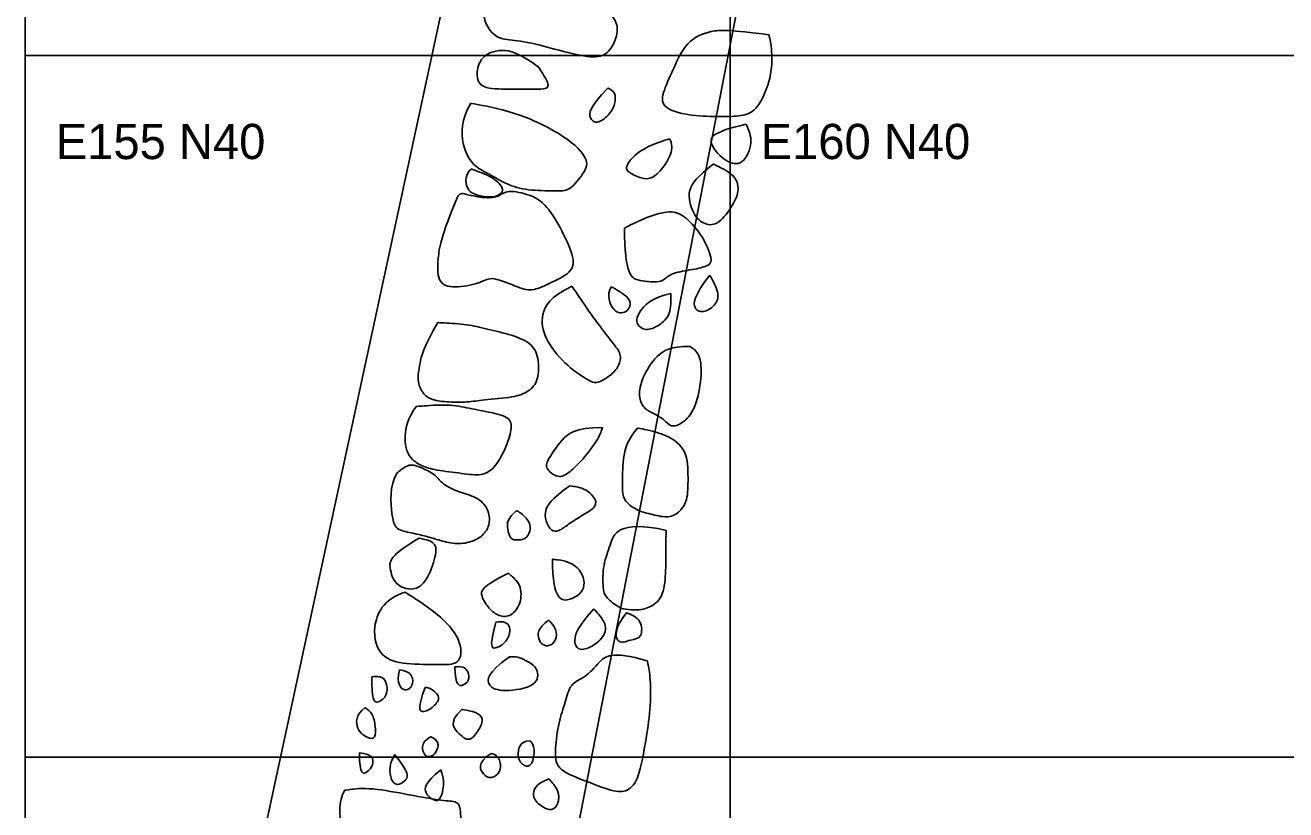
# Model space of a CAD drawing. Extents: x 132.5 to 190, y 19.6 to 50.
# Drawn here: x 155 to 163.94, y 34.61 to 40.17 of the extents above; entities that cross this region are included whole.
import ezdxf

# ---------------------------------------------------------------- set-up
doc = ezdxf.new("R2010")
doc.units = 0
for name, color, linetype in [('Building Outline', 7, 'Continuous'), ('Quadrat IDs', 7, 'Continuous'), ('Quadrat Outlines', 7, 'Continuous'), ('Stone Foundation', 7, 'Continuous')]:
    doc.layers.add(name, color=color, linetype=linetype)

msp = doc.modelspace()

# ---------------------------------------------------------------- linework, layer by layer
at = {"layer": 'Building Outline'}
for points in [[(183.6069, 24.6651), (155.6339, 29.529), (159.4996, 47.4555), (186.2619, 42.2093)], [(180.6864, 27.5962), (158.3314, 31.4512), (160.9439, 44.8855), (183.6069, 40.1278)]]:
    msp.add_lwpolyline(points, close=True, dxfattribs=at)
at = {"layer": 'Quadrat Outlines'}
for p, q in [((154.9991, 49.98), (154.9991, 19.98)), ((159.9991, 49.98), (159.9991, 19.98)), ((189.9991, 39.959), (154.9991, 39.959)), ((189.9991, 34.98), (154.9991, 34.98))]:
    msp.add_line(p, q, dxfattribs=at)
at = {"layer": 'Stone Foundation'}
for points in [[(158.4189, 40.6223), (158.2721, 40.4448), (158.2262, 40.2827), (158.2904, 40.1144), (158.3975, 40.0655), (158.5361, 40.0655), (158.8319, 39.9798), (159.046, 39.9339), (159.1439, 39.9737), (159.2021, 40.1022), (159.2021, 40.2032), (159.0889, 40.3255), (158.939, 40.5274), (158.8594, 40.607), (158.6667, 40.6437), (158.4189, 40.6223), (158.4189, 40.6223), (158.4189, 40.6223)], [(160.2751, 40.1054), (159.9976, 40.1411), (159.859, 40.1411), (159.6844, 40.0615), (159.5937, 39.8526), (159.514, 39.685), (159.514, 39.5806), (159.7256, 39.5257), (159.9427, 39.5257), (160.0812, 39.5257), (160.1817, 39.5586), (160.2779, 39.7455), (160.3053, 39.9515), (160.2751, 40.1054), (160.2751, 40.1054), (160.2751, 40.1054)], [(158.6392, 39.8758), (158.5046, 39.9768), (158.3699, 40.0135), (158.2292, 39.9523), (158.1925, 39.8238), (158.2262, 39.7198), (158.4311, 39.7198), (158.6392, 39.7198), (158.7432, 39.7198), (158.6392, 39.8758), (158.6392, 39.8758), (158.6392, 39.8758)], [(159.1321, 39.7262), (158.9975, 39.5861), (158.9975, 39.5092), (159.0524, 39.468), (159.1404, 39.5312), (159.1871, 39.6136), (159.1871, 39.6988), (159.1321, 39.7262), (159.1321, 39.7262), (159.1321, 39.7262)], [(158.1589, 39.6188), (158.0916, 39.5026), (158.0916, 39.3099), (158.1803, 39.1691), (158.2782, 39.1263), (158.4281, 39.0315), (158.5841, 38.9978), (158.7891, 38.9978), (158.8625, 38.9978), (158.9634, 39.1263), (159.0032, 39.2028), (158.887, 39.3558), (158.5107, 39.5546), (158.1589, 39.6188), (158.1589, 39.6188), (158.1589, 39.6188)], [(160.113, 39.4707), (159.852, 39.413), (159.852, 39.3223), (159.9674, 39.1987), (160.091, 39.1712), (160.168, 39.3471), (160.113, 39.4707), (160.113, 39.4707), (160.113, 39.4707)], [(159.5717, 39.3663), (159.3794, 39.3141), (159.2448, 39.1767), (159.2722, 39.13), (159.3739, 39.0806), (159.4481, 39.0806), (159.536, 39.1712), (159.5992, 39.2921), (159.5717, 39.3663), (159.5717, 39.3663), (159.5717, 39.3663)], [(159.8795, 39.1877), (159.7723, 39.0998), (159.6816, 39.0119), (159.7366, 38.8223), (159.819, 38.7536), (159.9179, 38.7536), (160.0251, 38.902), (160.0691, 39.0064), (160.0361, 39.1135), (159.8795, 39.1877), (159.8795, 39.1877), (159.8795, 39.1877)], [(158.1632, 39.1525), (158.1191, 39.1204), (158.1191, 39.0001), (158.2127, 38.9614), (158.3236, 38.948), (158.3784, 38.9774), (158.3971, 39.0148), (158.3116, 39.1017), (158.1632, 39.1525), (158.1632, 39.1525), (158.1632, 39.1525)], [(158.067, 38.96), (157.9481, 38.674), (157.9227, 38.5123), (157.9227, 38.3252), (158.0657, 38.3079), (158.2421, 38.3453), (158.3022, 38.3974), (158.5107, 38.3052), (158.5962, 38.2811), (158.7566, 38.3586), (158.9063, 38.4362), (158.8755, 38.5792), (158.7633, 38.7997), (158.6777, 38.9133), (158.5869, 38.9707), (158.4105, 39.0068), (158.3677, 38.96), (158.2889, 38.9413), (158.1272, 38.9694), (158.0978, 38.9868), (158.067, 38.96), (158.067, 38.96), (158.067, 38.96)], [(159.2498, 38.7339), (159.2498, 38.4048), (159.3503, 38.3529), (159.4687, 38.3529), (159.5205, 38.3529), (159.5822, 38.4194), (159.7378, 38.4372), (159.8497, 38.4648), (159.8788, 38.5053), (159.8059, 38.6804), (159.6843, 38.8149), (159.5935, 38.862), (159.4346, 38.8247), (159.2498, 38.7339), (159.2498, 38.7339), (159.2498, 38.7339)], [(159.8545, 38.3983), (159.7378, 38.2491), (159.7378, 38.147), (159.8189, 38.1308), (159.9048, 38.1924), (159.9242, 38.2751), (159.8545, 38.3983), (159.8545, 38.3983), (159.8545, 38.3983)], [(158.8785, 38.3205), (158.7196, 38.2459), (158.6483, 38.1162), (158.6791, 37.9524), (158.8218, 37.7676), (158.9985, 37.6476), (159.0536, 37.6266), (159.1541, 37.6866), (159.2125, 37.753), (159.232, 37.8406), (159.1671, 37.9152), (159.0698, 38.0449), (158.9985, 38.1405), (158.8785, 38.3205), (158.8785, 38.3205), (158.8785, 38.3205)], [(159.1558, 38.3172), (159.1201, 38.2589), (159.1704, 38.1259), (159.266, 38.1259), (159.3195, 38.2248), (159.1558, 38.3172), (159.1558, 38.3172), (159.1558, 38.3172)], [(159.5789, 38.2702), (159.4411, 38.241), (159.3325, 38.1194), (159.3325, 38.0513), (159.3957, 37.9995), (159.4946, 38.0384), (159.5822, 38.1178), (159.5789, 38.2702), (159.5789, 38.2702), (159.5789, 38.2702)], [(157.9269, 38.0627), (157.8215, 37.886), (157.7972, 37.7611), (157.7761, 37.6525), (157.8182, 37.5569), (157.8782, 37.5131), (158.0031, 37.4969), (158.1416, 37.4969), (158.2365, 37.5147), (158.4716, 37.5309), (158.5721, 37.5731), (158.6435, 37.6476), (158.6435, 37.8195), (158.5899, 37.9233), (158.4311, 37.9816), (158.2462, 38.0238), (158.123, 38.053), (157.9269, 38.0627), (157.9269, 38.0627), (157.9269, 38.0627)], [(159.7151, 37.8941), (159.5765, 37.8941), (159.4735, 37.8357), (159.3698, 37.6671), (159.3471, 37.5374), (159.386, 37.4515), (159.4541, 37.4191), (159.5319, 37.3785), (159.5773, 37.3153), (159.6616, 37.3445), (159.7508, 37.4401), (159.7962, 37.6444), (159.7962, 37.8357), (159.7151, 37.8941), (159.7151, 37.8941), (159.7151, 37.8941)], [(157.7728, 37.4677), (157.7096, 37.3818), (157.6869, 37.244), (157.7031, 37.1483), (157.742, 37.0883), (157.8117, 37.0445), (157.9042, 37.0154), (158.1036, 36.9927), (158.2381, 36.9716), (158.3289, 37.0283), (158.3986, 37.1499), (158.4505, 37.2942), (158.4505, 37.3899), (158.3062, 37.4255), (158.1441, 37.4547), (158.0079, 37.4855), (157.7728, 37.4677), (157.7728, 37.4677), (157.7728, 37.4677)], [(159.0942, 37.3185), (158.8947, 37.3185), (158.7975, 37.2294), (158.7083, 37.0916), (158.6807, 37.0316), (158.7813, 36.9505), (158.8591, 36.9991), (158.9499, 37.0835), (159.0666, 37.2359), (159.0942, 37.3185), (159.0942, 37.3185), (159.0942, 37.3185)], [(159.3438, 37.3153), (159.2709, 37.2359), (159.2352, 37.0932), (159.2352, 36.8938), (159.2352, 36.8046), (159.339, 36.7268), (159.4298, 36.7057), (159.5562, 36.6733), (159.634, 36.7089), (159.7005, 36.7949), (159.7005, 36.9554), (159.7005, 37.1613), (159.5481, 37.2731), (159.3438, 37.3153), (159.3438, 37.3153), (159.3438, 37.3153)], [(157.635, 36.9943), (157.5815, 36.9051), (157.5994, 36.6587), (157.6318, 36.5906), (157.7566, 36.5679), (157.8507, 36.5452), (157.956, 36.5112), (158.0776, 36.4868), (158.1911, 36.5128), (158.2641, 36.5679), (158.2997, 36.6425), (158.2819, 36.7592), (158.1879, 36.8338), (158.0582, 36.863), (157.9463, 36.9246), (157.909, 36.9878), (157.8069, 37.0332), (157.7242, 37.0689), (157.635, 36.9943), (157.635, 36.9943), (157.635, 36.9943)], [(158.8623, 36.9051), (158.7229, 36.8046), (158.6856, 36.7333), (158.6856, 36.6554), (158.7326, 36.5792), (158.7813, 36.5792), (158.8493, 36.6311), (158.9564, 36.6992), (159.0407, 36.7479), (159.0569, 36.8014), (158.979, 36.8873), (158.8623, 36.9051), (158.8623, 36.9051), (158.8623, 36.9051)], [(158.4846, 36.7284), (158.4165, 36.6765), (158.4165, 36.5906), (158.4457, 36.5209), (158.4813, 36.5209), (158.5494, 36.5209), (158.5835, 36.5825), (158.5835, 36.6425), (158.5235, 36.7073), (158.4846, 36.7284), (158.4846, 36.7284), (158.4846, 36.7284)], [(159.5449, 36.5874), (159.3811, 36.6295), (159.1801, 36.61), (159.1525, 36.4852), (159.0958, 36.3474), (159.0958, 36.1674), (159.112, 36.1172), (159.1979, 36.0475), (159.2514, 36.0248), (159.3471, 36.0248), (159.386, 36.0248), (159.5092, 36.0815), (159.5432, 36.2274), (159.5432, 36.4285), (159.5449, 36.5874), (159.5449, 36.5874), (159.5449, 36.5874)], [(157.7939, 36.5332), (157.5817, 36.4103), (157.5817, 36.321), (157.6189, 36.1982), (157.7529, 36.1535), (157.8497, 36.2242), (157.9167, 36.4141), (157.9167, 36.5071), (157.7939, 36.5332), (157.7939, 36.5332), (157.7939, 36.5332)], [(158.7393, 36.3843), (158.7393, 36.0828), (158.8779, 36.0828), (158.9961, 36.187), (158.9142, 36.3619), (158.7393, 36.3843), (158.7393, 36.3843), (158.7393, 36.3843)], [(158.4266, 36.2838), (158.2294, 36.1907), (158.2294, 36.12), (158.2889, 36.0307), (158.3596, 35.9749), (158.4452, 35.9749), (158.5197, 36.0679), (158.5197, 36.2065), (158.4266, 36.2838), (158.4266, 36.2838), (158.4266, 36.2838)], [(157.6934, 36.1498), (157.5371, 36.1014), (157.444, 35.8855), (157.5185, 35.6808), (157.6897, 35.6362), (157.9577, 35.6362), (158.0962, 35.6362), (158.0962, 35.8148), (157.9353, 35.9972), (157.6934, 36.1498), (157.6934, 36.1498), (157.6934, 36.1498)], [(158.7132, 35.9525), (158.6313, 35.8967), (158.6313, 35.7962), (158.7058, 35.7553), (158.7691, 35.8036), (158.7691, 35.8893), (158.7132, 35.9525), (158.7132, 35.9525), (158.7132, 35.9525)], [(159.0333, 36.0307), (158.8882, 35.8781), (158.8882, 35.7395), (158.9812, 35.7395), (159.0854, 35.8074), (159.1413, 35.9079), (159.0333, 36.0307), (159.0333, 36.0307), (159.0333, 36.0307)], [(159.2641, 36.0046), (159.1822, 35.9041), (159.1822, 35.7656), (159.3013, 35.8185), (159.3757, 35.8185), (159.3757, 35.9571), (159.2641, 36.0046), (159.2641, 36.0046), (159.2641, 36.0046)], [(158.3373, 35.9376), (158.3001, 35.7925), (158.3001, 35.7218), (158.4415, 35.8074), (158.4415, 35.9459), (158.3373, 35.9376), (158.3373, 35.9376), (158.3373, 35.9376)], [(158.4334, 35.692), (158.2723, 35.5756), (158.2723, 35.4785), (158.3829, 35.4397), (158.641, 35.4785), (158.641, 35.6171), (158.5459, 35.6668), (158.4955, 35.692), (158.4334, 35.692), (158.4334, 35.692), (158.4334, 35.692)], [(159.4115, 35.6629), (159.1553, 35.7386), (159.066, 35.6493), (158.9729, 35.5406), (158.8623, 35.5057), (158.8331, 35.3698), (158.7807, 35.232), (158.7575, 35.0322), (158.7575, 34.8936), (158.9535, 34.8187), (159.1747, 34.7313), (159.2698, 34.7313), (159.3533, 34.8167), (159.3998, 35.0904), (159.4367, 35.3194), (159.4367, 35.5406), (159.4115, 35.6629), (159.4115, 35.6629), (159.4115, 35.6629)], [(157.6532, 35.5988), (157.6299, 35.496), (157.6978, 35.43), (157.7599, 35.4979), (157.7366, 35.5853), (157.6532, 35.5988), (157.6532, 35.5988), (157.6532, 35.5988)], [(158.0472, 35.6202), (158.0472, 35.4816), (158.1151, 35.4816), (158.1558, 35.5406), (158.1364, 35.595), (158.1054, 35.6241), (158.0472, 35.6202), (158.0472, 35.6202), (158.0472, 35.6202)], [(157.4572, 35.5503), (157.4572, 35.3912), (157.4882, 35.3504), (157.5678, 35.4106), (157.5678, 35.4979), (157.5367, 35.5561), (157.4572, 35.5503), (157.4572, 35.5503), (157.4572, 35.5503)], [(157.8356, 35.4727), (157.7813, 35.331), (157.8084, 35.2806), (157.9016, 35.3388), (157.9521, 35.4048), (157.8706, 35.4746), (157.8356, 35.4727), (157.8356, 35.4727), (157.8356, 35.4727)], [(157.4087, 35.3291), (157.3427, 35.2806), (157.3427, 35.1661), (157.4358, 35.1098), (157.4843, 35.1098), (157.4843, 35.1952), (157.4649, 35.2961), (157.4087, 35.3291), (157.4087, 35.3291), (157.4087, 35.3291)], [(158.0957, 35.3174), (157.9948, 35.2262), (158.0899, 35.1273), (158.1539, 35.0865), (158.2199, 35.1738), (158.2548, 35.2534), (158.2005, 35.3019), (158.0957, 35.3174), (158.0957, 35.3174), (158.0957, 35.3174)], [(157.8744, 35.1234), (157.7968, 35.0826), (157.8298, 34.9545), (157.9191, 35.003), (157.9385, 35.0923), (157.8744, 35.1234), (157.8744, 35.1234), (157.8744, 35.1234)], [(158.5809, 35.0962), (158.5052, 35.0962), (158.4799, 34.9681), (158.542, 34.9118), (158.5944, 34.9118), (158.6197, 35.0477), (158.5809, 35.0962), (158.5809, 35.0962), (158.5809, 35.0962)], [(157.3698, 35.0108), (157.3698, 34.8478), (157.4261, 34.8691), (157.4688, 34.9235), (157.4688, 34.9914), (157.3698, 35.0108), (157.3698, 35.0108), (157.3698, 35.0108)], [(157.6202, 34.9972), (157.5678, 34.9177), (157.6008, 34.7624), (157.6804, 34.7973), (157.7328, 34.8497), (157.6202, 34.9972), (157.6202, 34.9972), (157.6202, 34.9972)], [(158.3033, 35.005), (158.1966, 34.9409), (158.2548, 34.8303), (158.3247, 34.8303), (158.381, 34.8866), (158.3596, 34.9914), (158.3033, 35.005), (158.3033, 35.005), (158.3033, 35.005)], [(157.9462, 34.8885), (157.8298, 34.7973), (157.8298, 34.7158), (157.9035, 34.6692), (157.9443, 34.6692), (157.9773, 34.7973), (157.9462, 34.8885), (157.9462, 34.8885), (157.9462, 34.8885)], [(158.7148, 34.8245), (158.6158, 34.7915), (158.5867, 34.6945), (158.6546, 34.6343), (158.7225, 34.5955), (158.7749, 34.6285), (158.7963, 34.7275), (158.7148, 34.8245), (158.7148, 34.8245), (158.7148, 34.8245)], [(157.2655, 34.7442), (157.2199, 34.6647), (157.2368, 34.468), (157.2824, 34.3286), (157.3931, 34.3286), (157.6914, 34.2478), (157.8868, 34.1983), (157.9481, 34.2114), (158.0575, 34.3052), (158.0901, 34.4511), (158.0901, 34.6308), (158.0601, 34.6686), (157.9494, 34.6686), (157.6888, 34.7194), (157.4205, 34.7676), (157.2655, 34.7442), (157.2655, 34.7442), (157.2655, 34.7442)]]:
    msp.add_open_spline(points, degree=3, dxfattribs=at)

# ---------------------------------------------------------------- texts
at = {"layer": 'Quadrat IDs'}
for s, p in [('E155 N40', (155.2159, 39.223)), ('E160 N40', (160.2159, 39.223))]:
    msp.add_text(s, height=0.25, dxfattribs=at).set_placement(p)

doc.saveas('drawing.dxf')
